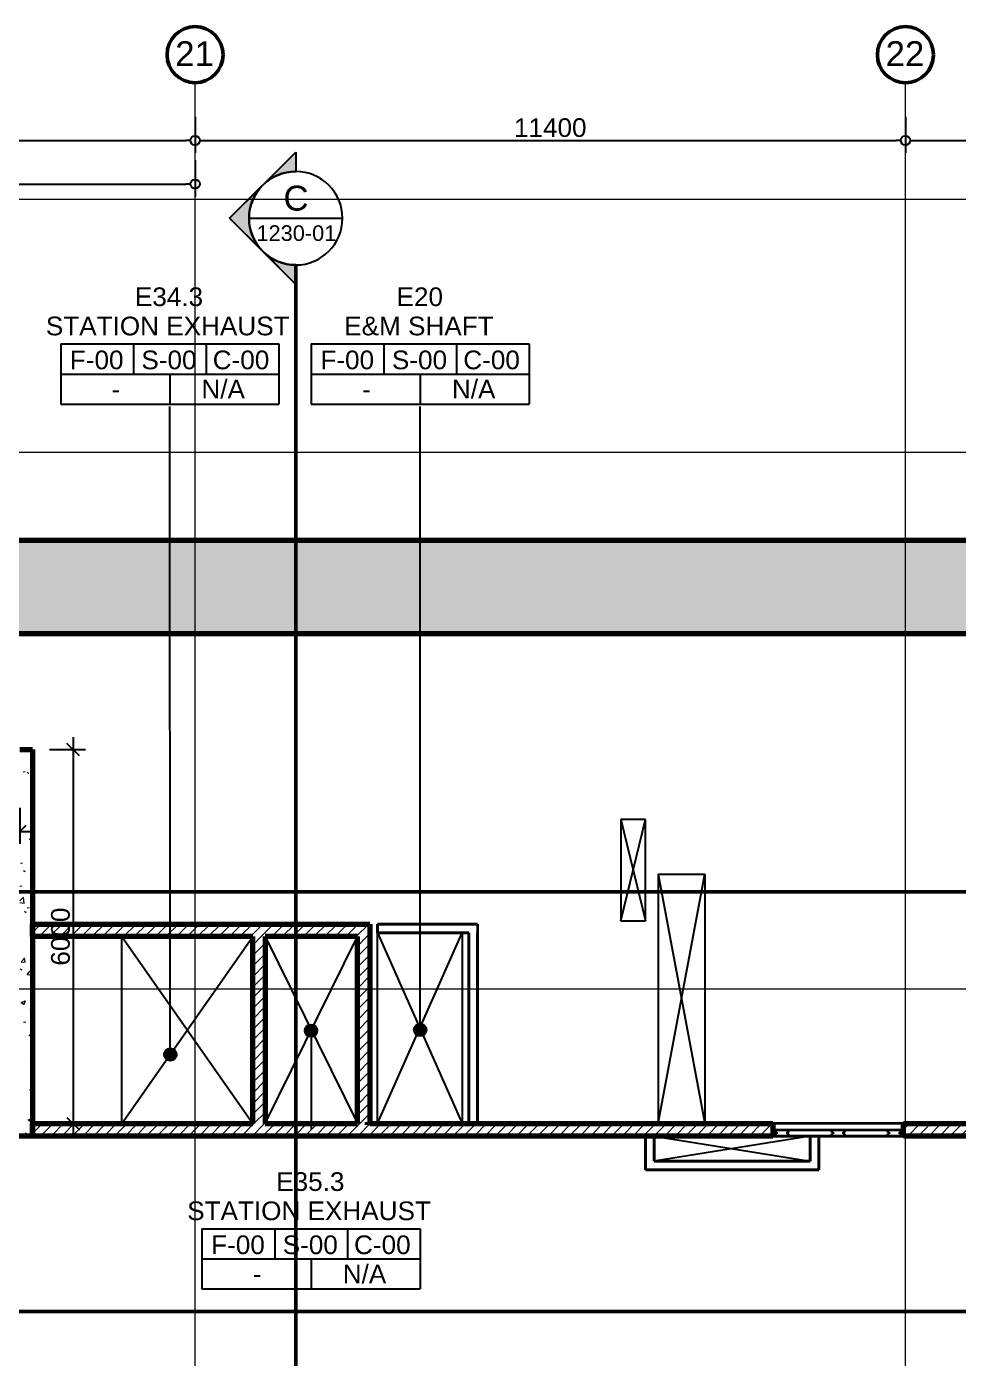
# Model space of a CAD drawing. Header units: millimetres. Extents: x -727772 to -647265, y -21627 to 19019.
# Drawn here: x -690385 to -675432, y -2347 to 19019 of the extents above; entities that cross this region are included whole.
import ezdxf

# ---------------------------------------------------------------- set-up
doc = ezdxf.new("R2010")
doc.units = ezdxf.units.MM
doc.linetypes.add('DPA_Grid _ Level 100', pattern=[10, 5.5, -1.6, 1.3, -1.6])
for name, color, linetype, lineweight in [('_ _ A-DETL-OPENING', 1, 'Continuous', 25), ('A-ANNO-DIMS', 1, 'Continuous', 9), ('A-DOOR', 3, 'Continuous', 70), ('A-DOOR-E', 2, 'Continuous', 25), ('A-DOOR-FRAM', 3, 'Continuous', 25), ('A-ROOM-IDEN', 3, 'Continuous', 25), ('A-ROOM-LINE', 3, 'Continuous', 25), ('A-WALL', 5, 'Continuous', 35), ('A-WALL-PATT', 1, 'Continuous', 35), ('G-ANNO-SECL', 3, 'Continuous', 9), ('S-GRID', 251, 'Continuous', 9), ('S-GRID-IDEN', 3, 'Continuous', 50), ('WALL-E', 2, 'Continuous', 35)]:
    doc.layers.add(name, color=color, linetype=linetype, lineweight=lineweight)
doc.styles.add('Arial', font='arial.ttf', dxfattribs={"height": 400})
doc.styles.add('Arial_1', font='arial.ttf', dxfattribs={"height": 250})
doc.styles.add('Arial_2', font='arial.ttf', dxfattribs={"height": 300})
doc.dimstyles.new('DPA-DIM-3_0_C-C', dxfattribs={"dimscale": 304.8, "dimtxt": 306.07782, "dimasz": 0.492126, "dimexe": 0.656168, "dimexo": 0.0625, "dimgap": 0.164042, "dimtad": 1, "dimdec": 0, "dimzin": 0, "dimdsep": 46, "dimtxsty": 'Arial_2', "dimblk1": 'DOTBLANK', "dimblk2": 'DOTBLANK', "dimsah": 1, "dimcen": 0.09, "dimdle": 0.656168, "dimadec": 8, "dimazin": 0, "dimtfac": 1, "dimtdec": 4, "dimtix": 1, "dimtmove": 0, "dimatfit": 3, "dimfxl": 1.312336, "dimfxlon": 1, "dimtvp": 1, "dimtolj": 1, "dimtzin": 0, "dimarcsym": 2})
doc.dimstyles.new('DPA-DIM-3_0_T-T', dxfattribs={"dimscale": 304.8, "dimtxt": 306.07782, "dimasz": 0.656168, "dimexe": 0.656168, "dimexo": 0.0625, "dimgap": 0.164042, "dimtad": 1, "dimdec": 0, "dimzin": 0, "dimdsep": 46, "dimtxsty": 'Arial_2', "dimblk1": 'OBLIQUE', "dimblk2": 'OBLIQUE', "dimsah": 1, "dimcen": 0.09, "dimdle": 0.656168, "dimadec": 8, "dimazin": 0, "dimtfac": 1, "dimtdec": 4, "dimtix": 1, "dimtmove": 0, "dimatfit": 3, "dimfxl": 1.312336, "dimfxlon": 1, "dimtvp": 1, "dimtolj": 1, "dimtzin": 0, "dimarcsym": 2})
pattern_1 = [(50, (0, 0), (728.7365, -63.7558), [76.2, -838.2]), (355, (0, 0), (-140.9716, 764.2276), [60.96, -670.56]), (100.451, (60.7, -5.3), (587.77, 700.46675), [64.76, -712.36]), (46.184, (0, 203.2), (1084.3162, -168.171), [114.3, -1257.3]), (96.636, (90.4, 189.2), (949.6099, 989.7098), [97.14, -1068.54]), (351.184, (0, 203.2), (949.6206, 989.7012), [91.44, -1005.84]), (21, (101.6, 152.4), (606.45787, -409.06057), [76.2, -838.2]), (326, (101.6, 152.4), (247.20834, 736.7529), [60.96, -670.56]), (71.451, (152.14, 118.3), (853.66825, 327.6855), [64.76, -712.36]), (37.5, (0, 0), (12.35469, 338.22012), [33.528, -628.904, 33.528, -647.192, -673.1]), (37.5, (0, 0), (12.35469, 338.22012), [-1343.152, 33.528, -639.572]), (7.5, (0, 0), (267.27887, 400.72213), [33.528, -354.584, 33.528, -613.664, -256.54]), (7.5, (0, 0), (267.27887, 400.72213), [-1035.304, 33.528, -223.012]), (327.5, (-226.57, 0), (542.36333, -22.91534), [33.528, -220.472, 33.528, -758.952, -1051.56]), (327.5, (-226.57, 0), (542.36333, -22.91534), [-1046.48, 33.528, -1018.032]), (317.5, (-328.17, 0), (592.51696, 101.7071), [33.528, -296.672, 33.528, -492.76, -746.76]), (317.5, (-328.17, 0), (592.51696, 101.7071), [-856.488, 33.528, -713.232])]
pattern_2 = [(45, (0, 0), (-84.852814, 84.852814), [])]

# ---------------------------------------------------------------- blocks, each defined once
blk = doc.blocks.new('DPA_AC-BW - A30_2100 x 2500 mm-6632386-4263-01 ENLARGED UPPER PLATFORM LEVEL - REFLECTED CEILING PLAN - SHEET 4')
at = {"layer": 'A-DOOR', "lineweight": 35}
for p, q in [((-1000, 0), (-800, 0)), ((-1000, -35), (-1000, 0)), ((-800, 0), (-800, -35)), ((-800, -35), (-800, 0)), ((-800, 0), (-100, 0)), ((-100, 0), (100, 0)), ((-100, -35), (-100, 0)), ((-100, 0), (-100, -35)), ((100, 0), (100, -35)), ((100, -35), (100, 0)), ((100, 0), (800, 0)), ((800, 0), (1000, 0)), ((800, -35), (800, 0)), ((800, 0), (800, -35)), ((1000, 0), (1000, -35)), ((-985, -35), (-1000, -35)), ((-1000, -100), (-1000, -65)), ((-1000, -65), (-985, -65)), ((-800, -100), (-1000, -100)), ((-985, -65), (-985, -35)), ((-800, -35), (-815, -35)), ((-815, -35), (-815, -65)), ((-815, -65), (-815, -35)), ((-815, -35), (-800, -35)), ((-815, -65), (-800, -65)), ((-800, -65), (-815, -65)), ((-800, -65), (-800, -100)), ((-800, -100), (-800, -65)), ((-100, -100), (-800, -100)), ((-85, -35), (-100, -35)), ((-100, -35), (-85, -35)), ((-100, -100), (-100, -65)), ((-100, -65), (-85, -65)), ((-85, -65), (-100, -65)), ((-100, -65), (-100, -100)), ((100, -100), (-100, -100)), ((-85, -65), (-85, -35)), ((-85, -35), (-85, -65)), ((100, -35), (85, -35)), ((85, -35), (85, -65)), ((85, -35), (100, -35)), ((85, -65), (85, -35)), ((85, -65), (100, -65)), ((100, -65), (85, -65)), ((100, -65), (100, -100)), ((100, -100), (100, -65)), ((800, -100), (100, -100)), ((815, -35), (800, -35)), ((800, -35), (815, -35)), ((800, -100), (800, -65)), ((800, -65), (815, -65)), ((815, -65), (800, -65)), ((800, -65), (800, -100)), ((1000, -100), (800, -100)), ((815, -65), (815, -35)), ((815, -35), (815, -65)), ((1000, -35), (985, -35)), ((985, -35), (985, -65)), ((985, -65), (1000, -65)), ((1000, -65), (1000, -100))]:
    blk.add_line(p, q, dxfattribs=at)
at = {"layer": 'A-DOOR-E'}
for p, q in [((-800, 0), (-1000, 0)), ((-1000, 0), (-1000, -35)), ((-800, -35), (-800, 0)), ((-800, -35), (-800, 0)), ((-800, 0), (-100, 0)), ((-800, 0), (-100, 0)), ((-800, -35), (-800, 0)), ((-800, -35), (-800, 0)), ((-800, 0), (-100, 0)), ((-100, 0), (-800, 0)), ((-800, 0), (-800, -35)), ((-800, -35), (-800, 0)), ((-800, 0), (-100, 0)), ((-100, 0), (-800, 0)), ((-800, 0), (-800, -35)), ((-100, 0), (-800, 0)), ((-800, 0), (-800, -35)), ((100, 0), (-100, 0)), ((-100, 0), (-100, -35)), ((-100, 0), (-100, -35)), ((-100, 0), (-100, -35)), ((-100, 0), (-100, -35)), ((-100, -35), (-100, 0)), ((-100, 0), (-100, -35)), ((-100, -35), (-100, 0)), ((-100, -35), (-100, 0)), ((100, -35), (100, 0)), ((100, -35), (100, 0)), ((100, 0), (800, 0)), ((100, 0), (800, 0)), ((100, -35), (100, 0)), ((100, -35), (100, 0)), ((100, 0), (800, 0)), ((800, 0), (100, 0)), ((100, 0), (100, -35)), ((100, -35), (100, 0)), ((100, 0), (800, 0)), ((800, 0), (100, 0)), ((100, 0), (100, -35)), ((800, 0), (100, 0)), ((100, 0), (100, -35)), ((1000, 0), (800, 0)), ((800, 0), (800, -35)), ((800, 0), (800, -35)), ((800, 0), (800, -35)), ((800, 0), (800, -35)), ((800, -35), (800, 0)), ((800, 0), (800, -35)), ((800, -35), (800, 0)), ((800, -35), (800, 0)), ((1000, -35), (1000, 0)), ((-1000, -35), (-985, -35)), ((-985, -65), (-1000, -65)), ((-1000, -65), (-1000, -100)), ((-1000, -100), (-800, -100)), ((-985, -35), (-985, -65)), ((-815, -65), (-815, -35)), ((-815, -35), (-800, -35)), ((-815, -65), (-815, -35)), ((-815, -35), (-800, -35)), ((-815, -35), (-800, -35)), ((-815, -65), (-815, -35)), ((-815, -65), (-815, -35)), ((-815, -35), (-800, -35)), ((-800, -35), (-815, -35)), ((-815, -35), (-815, -65)), ((-815, -65), (-815, -35)), ((-815, -35), (-800, -35)), ((-800, -35), (-815, -35)), ((-815, -35), (-815, -65)), ((-800, -35), (-815, -35)), ((-815, -35), (-815, -65)), ((-800, -65), (-815, -65)), ((-800, -65), (-815, -65)), ((-800, -65), (-815, -65)), ((-800, -65), (-815, -65)), ((-815, -65), (-800, -65)), ((-800, -65), (-815, -65)), ((-815, -65), (-800, -65)), ((-815, -65), (-800, -65)), ((-800, -100), (-800, -65)), ((-800, -100), (-800, -65)), ((-800, -100), (-800, -65)), ((-800, -100), (-800, -65)), ((-800, -65), (-800, -100)), ((-800, -100), (-800, -65)), ((-800, -65), (-800, -100)), ((-800, -65), (-800, -100)), ((-100, -100), (-800, -100)), ((-100, -100), (-800, -100)), ((-100, -100), (-800, -100)), ((-800, -100), (-100, -100)), ((-100, -100), (-800, -100)), ((-800, -100), (-100, -100)), ((-800, -100), (-100, -100)), ((-100, -35), (-85, -35)), ((-100, -35), (-85, -35)), ((-100, -35), (-85, -35)), ((-100, -35), (-85, -35)), ((-85, -35), (-100, -35)), ((-100, -35), (-85, -35)), ((-85, -35), (-100, -35)), ((-85, -35), (-100, -35)), ((-85, -65), (-100, -65)), ((-100, -65), (-100, -100)), ((-85, -65), (-100, -65)), ((-100, -65), (-100, -100)), ((-100, -65), (-100, -100)), ((-85, -65), (-100, -65)), ((-85, -65), (-100, -65)), ((-100, -65), (-100, -100)), ((-100, -100), (-100, -65)), ((-100, -65), (-85, -65)), ((-85, -65), (-100, -65)), ((-100, -65), (-100, -100)), ((-100, -100), (-100, -65)), ((-100, -65), (-85, -65)), ((-100, -100), (-100, -65)), ((-100, -65), (-85, -65)), ((-100, -100), (100, -100)), ((-85, -35), (-85, -65)), ((-85, -35), (-85, -65)), ((-85, -35), (-85, -65)), ((-85, -35), (-85, -65)), ((-85, -65), (-85, -35)), ((-85, -35), (-85, -65)), ((-85, -65), (-85, -35)), ((-85, -65), (-85, -35)), ((85, -65), (85, -35)), ((85, -35), (100, -35)), ((85, -65), (85, -35)), ((85, -35), (100, -35)), ((85, -35), (100, -35)), ((85, -65), (85, -35)), ((85, -65), (85, -35)), ((85, -35), (100, -35)), ((100, -35), (85, -35)), ((85, -35), (85, -65)), ((85, -65), (85, -35)), ((85, -35), (100, -35)), ((100, -35), (85, -35)), ((85, -35), (85, -65)), ((100, -35), (85, -35)), ((85, -35), (85, -65)), ((100, -65), (85, -65)), ((100, -65), (85, -65)), ((100, -65), (85, -65)), ((100, -65), (85, -65)), ((85, -65), (100, -65)), ((100, -65), (85, -65)), ((85, -65), (100, -65)), ((85, -65), (100, -65)), ((100, -100), (100, -65)), ((100, -100), (100, -65)), ((100, -100), (100, -65)), ((100, -100), (100, -65)), ((100, -65), (100, -100)), ((100, -100), (100, -65)), ((100, -65), (100, -100)), ((100, -65), (100, -100)), ((800, -100), (100, -100)), ((800, -100), (100, -100)), ((800, -100), (100, -100)), ((100, -100), (800, -100)), ((800, -100), (100, -100)), ((100, -100), (800, -100)), ((100, -100), (800, -100)), ((800, -35), (815, -35)), ((800, -35), (815, -35)), ((800, -35), (815, -35)), ((800, -35), (815, -35)), ((815, -35), (800, -35)), ((800, -35), (815, -35)), ((815, -35), (800, -35)), ((815, -35), (800, -35)), ((815, -65), (800, -65)), ((800, -65), (800, -100)), ((815, -65), (800, -65)), ((800, -65), (800, -100)), ((800, -65), (800, -100)), ((815, -65), (800, -65)), ((815, -65), (800, -65)), ((800, -65), (800, -100)), ((800, -100), (800, -65)), ((800, -65), (815, -65)), ((815, -65), (800, -65)), ((800, -65), (800, -100)), ((800, -100), (800, -65)), ((800, -65), (815, -65)), ((800, -100), (800, -65)), ((800, -65), (815, -65)), ((800, -100), (1000, -100)), ((815, -35), (815, -65)), ((815, -35), (815, -65)), ((815, -35), (815, -65)), ((815, -35), (815, -65)), ((815, -65), (815, -35)), ((815, -35), (815, -65)), ((815, -65), (815, -35)), ((815, -65), (815, -35)), ((985, -65), (985, -35)), ((985, -35), (1000, -35)), ((1000, -65), (985, -65)), ((1000, -100), (1000, -65))]:
    blk.add_line(p, q, dxfattribs=at)
at = {"layer": 'A-DOOR-FRAM'}
for p, q in [((1000, 0), (1050, 0)), ((1000, -35), (1000, 0)), ((1050, 0), (1050, -100)), ((-1050, 0), (-1050, -100)), ((-1000, 0), (-1050, 0)), ((-1050, -100), (-1000, -100)), ((-1000, -35), (-1000, 0)), ((-985, -35), (-1000, -35)), ((-1000, -65), (-985, -65)), ((-1000, -100), (-1000, -65)), ((-985, -65), (-985, -35)), ((985, -65), (985, -35)), ((985, -35), (1000, -35)), ((1000, -65), (985, -65)), ((1000, -100), (1000, -65)), ((1050, -100), (1000, -100))]:
    blk.add_line(p, q, dxfattribs=at)
blk = doc.blocks.new('Section - Section Head-531884-4263-01 ENLARGED UPPER PLATFORM LEVEL - REFLECTED CEILING PLAN - SHEET 4')
at = {"layer": 'G-ANNO-SECL'}
h = blk.add_hatch(color=256, dxfattribs=at)
edge = h.paths.add_edge_path()
edge.add_line((-12.8, 5.3), (-7.5, 10.61))
edge.add_line((-7.5, 10.61), (-2.2, 5.3))
edge.add_arc((-7.5, 0), 7.5, 45, 135)
h = blk.add_hatch(color=256, dxfattribs=at)
edge = h.paths.add_edge_path()
edge.add_arc((-7.5, 0), 7.5, 0, 45)
edge.add_line((-2.2, 5.3), (3.11, 0))
edge.add_line((3.11, 0), (0, 0))
edge = h.paths.add_edge_path()
edge.add_line((-15, 0), (-18.11, 0))
edge.add_line((-18.11, 0), (-12.8, 5.3))
edge.add_arc((-7.5, 0), 7.5, 135, 180)
at = {"layer": 'G-ANNO-SECL', "lineweight": 25}
for p, q in [((-7.5, 10.61), (-18.11, 0)), ((-7.5, 10.61), (-12.8, 5.3)), ((3.11, 0), (-7.5, 10.61)), ((-2.2, 5.3), (-7.5, 10.61)), ((-12.8, 5.3), (-18.11, 0)), ((3.11, 0), (-2.2, 5.3)), ((-18.11, 0), (-15, 0)), ((-18.11, 0), (-15, 0)), ((0, 0), (3.11, 0)), ((0, 0), (3.11, 0))]:
    blk.add_line(p, q, dxfattribs=at)
blk.add_circle((-7.5, 0), 7.5, dxfattribs=at)
for start, end in [(45, 135), (135, 180), (0, 45)]:
    blk.add_arc((-7.5, 0), 7.5, start, end, dxfattribs=at)
blk = doc.blocks.new('DPA_Room Tag Box - Standard-4486259-4263-01 ENLARGED UPPER PLATFORM LEVEL - REFLECTED CEILING PLAN - SHEET 4')
at = {"layer": 'A-ROOM-LINE'}
for p, q in [((-17.5, -2.94), (-17.5, -12.6)), ((-17.5, -2.94), (17.5, -2.94)), ((-5.83, -2.94), (-5.83, -7.77)), ((5.83, -2.94), (5.83, -7.77)), ((17.5, -2.94), (17.5, -12.6)), ((-17.5, -7.77), (17.5, -7.77)), ((0, -7.77), (0, -12.6)), ((-17.5, -12.6), (17.5, -12.6))]:
    blk.add_line(p, q, dxfattribs=at)
blk = doc.blocks.new('Grid - 100 Scale-2291345-4263-01 ENLARGED UPPER PLATFORM LEVEL - REFLECTED CEILING PLAN - SHEET 4')
at = {"layer": 'S-GRID-IDEN'}
blk.add_circle((0, 0), 4.5, dxfattribs=at)
blk = doc.blocks.new('_DotBlank')
at = {"color": 0, "linetype": 'ByBlock', "lineweight": -2}
blk.add_line((-0.5, 0), (-1, 0), dxfattribs=at)
blk.add_circle((0, 0), 0.5, dxfattribs=at)
blk = doc.blocks.new('*D792')
at = {"layer": 'A-ANNO-DIMS', "color": 0, "lineweight": -2, "transparency": 16777216}
for p, q in [((-46760, 6795), (-46760, 6215)), ((-35360, 6795), (-35360, 6215)), ((-46610, 6415), (-35510, 6415))]:
    blk.add_line(p, q, dxfattribs=at)
at = {"layer": 'Defpoints', "color": 0, "transparency": 16777216}
for p in [(-46760, 6815), (-35360, 6815), (-35360, 6415)]:
    blk.add_point(p, dxfattribs=at)
at = {"layer": 'A-ANNO-DIMS', "color": 0, "lineweight": -2, "transparency": 16777216, "xscale": 150, "yscale": 150, "zscale": 150, "rotation": 180}
blk.add_blockref('_DotBlank', (-46760, 6415), dxfattribs=at)
at = {"layer": 'A-ANNO-DIMS', "color": 0, "lineweight": -2, "transparency": 16777216, "xscale": 150, "yscale": 150, "zscale": 150}
blk.add_blockref('_DotBlank', (-35360, 6415), dxfattribs=at)
at = {"layer": 'A-ANNO-DIMS', "color": 0, "transparency": 16777216, "insert": (-41060, 6618), "char_height": 300, "width": 1384.41, "attachment_point": 5, "style": 'Arial_2'}
blk.add_mtext('\\A1;11400', dxfattribs=at)
blk = doc.blocks.new('*D793')
at = {"layer": 'A-ANNO-DIMS', "color": 0, "lineweight": -2, "transparency": 16777216}
for p, q in [((-35360, 6795), (-35360, 6215)), ((-23960, 6795), (-23960, 6215)), ((-35210, 6415), (-24110, 6415))]:
    blk.add_line(p, q, dxfattribs=at)
at = {"layer": 'Defpoints', "color": 0, "transparency": 16777216}
for p in [(-35360, 6815), (-23960, 6815), (-23960, 6415)]:
    blk.add_point(p, dxfattribs=at)
at = {"layer": 'A-ANNO-DIMS', "color": 0, "lineweight": -2, "transparency": 16777216, "xscale": 150, "yscale": 150, "zscale": 150, "rotation": 180}
blk.add_blockref('_DotBlank', (-35360, 6415), dxfattribs=at)
at = {"layer": 'A-ANNO-DIMS', "color": 0, "lineweight": -2, "transparency": 16777216, "xscale": 150, "yscale": 150, "zscale": 150}
blk.add_blockref('_DotBlank', (-23960, 6415), dxfattribs=at)
at = {"layer": 'A-ANNO-DIMS', "color": 0, "transparency": 16777216, "insert": (-29660, 6618), "char_height": 300, "width": 1384.41, "attachment_point": 5, "style": 'Arial_2'}
blk.add_mtext('\\A1;11400', dxfattribs=at)
blk = doc.blocks.new('*D794')
at = {"layer": 'A-ANNO-DIMS', "color": 0, "lineweight": -2, "transparency": 16777216}
for p, q in [((-23960, 6795), (-23960, 6215)), ((-12560, 6795), (-12560, 6215)), ((-23810, 6415), (-12710, 6415))]:
    blk.add_line(p, q, dxfattribs=at)
at = {"layer": 'Defpoints', "color": 0, "transparency": 16777216}
for p in [(-23960, 6815), (-12560, 6815), (-12560, 6415)]:
    blk.add_point(p, dxfattribs=at)
at = {"layer": 'A-ANNO-DIMS', "color": 0, "lineweight": -2, "transparency": 16777216, "xscale": 150, "yscale": 150, "zscale": 150, "rotation": 180}
blk.add_blockref('_DotBlank', (-23960, 6415), dxfattribs=at)
at = {"layer": 'A-ANNO-DIMS', "color": 0, "lineweight": -2, "transparency": 16777216, "xscale": 150, "yscale": 150, "zscale": 150}
blk.add_blockref('_DotBlank', (-12560, 6415), dxfattribs=at)
at = {"layer": 'A-ANNO-DIMS', "color": 0, "transparency": 16777216, "insert": (-18260, 6618), "char_height": 300, "width": 1384.41, "attachment_point": 5, "style": 'Arial_2'}
blk.add_mtext('\\A1;11400', dxfattribs=at)
blk = doc.blocks.new('_Oblique')
at = {"color": 0, "linetype": 'ByBlock', "lineweight": -2}
blk.add_line((-0.5, -0.5), (0.5, 0.5), dxfattribs=at)
blk = doc.blocks.new('*D806')
at = {"layer": 'A-ANNO-DIMS', "color": 0, "lineweight": -2, "transparency": 16777216}
for p, q in [((-41570, -4292), (-41570, -4873)), ((-38170, -4292), (-38170, -4873)), ((-41770, -4673), (-37970, -4673))]:
    blk.add_line(p, q, dxfattribs=at)
at = {"layer": 'Defpoints', "color": 0, "transparency": 16777216}
for p in [(-41570, -4273), (-38170, -4273), (-38170, -4673)]:
    blk.add_point(p, dxfattribs=at)
at = {"layer": 'A-ANNO-DIMS', "color": 0, "lineweight": -2, "transparency": 16777216, "xscale": 200, "yscale": 200, "zscale": 200, "rotation": 180}
blk.add_blockref('_Oblique', (-41570, -4673), dxfattribs=at)
at = {"layer": 'A-ANNO-DIMS', "color": 0, "lineweight": -2, "transparency": 16777216, "xscale": 200, "yscale": 200, "zscale": 200}
blk.add_blockref('_Oblique', (-38170, -4673), dxfattribs=at)
at = {"layer": 'A-ANNO-DIMS', "color": 0, "transparency": 16777216, "insert": (-39870, -4470), "char_height": 300, "width": 1107.53, "attachment_point": 5, "style": 'Arial_2'}
blk.add_mtext('\\A1;3400', dxfattribs=at)
blk = doc.blocks.new('*D812')
at = {"layer": 'A-ANNO-DIMS', "color": 0, "lineweight": -2, "transparency": 16777216}
for p, q in [((-37316, -3160), (-37316, -9560)), ((-37697, -3360), (-37116, -3360)), ((-37697, -9360), (-37116, -9360))]:
    blk.add_line(p, q, dxfattribs=at)
at = {"layer": 'Defpoints', "color": 0, "transparency": 16777216}
for p in [(-37716, -3360), (-37716, -9360), (-37316, -9360)]:
    blk.add_point(p, dxfattribs=at)
at = {"layer": 'A-ANNO-DIMS', "color": 0, "lineweight": -2, "transparency": 16777216, "xscale": 200, "yscale": 200, "zscale": 200}
for p, rotation in [((-37316, -3360), 90), ((-37316, -9360), 270)]:
    blk.add_blockref('_Oblique', p, dxfattribs=dict(at, rotation=rotation))
at = {"layer": 'A-ANNO-DIMS', "color": 0, "transparency": 16777216, "insert": (-37519, -6360), "char_height": 300, "width": 1107.53, "attachment_point": 5, "rotation": 90, "style": 'Arial_2'}
blk.add_mtext('\\A1;6000', dxfattribs=at)
blk = doc.blocks.new('*D836')
at = {"layer": 'A-ANNO-DIMS', "color": 0, "lineweight": -2, "transparency": 16777216}
for p, q in [((-45095, 6096), (-45095, 5515)), ((-35360, 6096), (-35360, 5515)), ((-44945, 5715), (-35510, 5715))]:
    blk.add_line(p, q, dxfattribs=at)
at = {"layer": 'Defpoints', "color": 0, "transparency": 16777216}
for p in [(-45095, 6115), (-35360, 6115), (-35360, 5715)]:
    blk.add_point(p, dxfattribs=at)
at = {"layer": 'A-ANNO-DIMS', "color": 0, "lineweight": -2, "transparency": 16777216, "xscale": 150, "yscale": 150, "zscale": 150, "rotation": 180}
blk.add_blockref('_DotBlank', (-45095, 5715), dxfattribs=at)
at = {"layer": 'A-ANNO-DIMS', "color": 0, "lineweight": -2, "transparency": 16777216, "xscale": 150, "yscale": 150, "zscale": 150}
blk.add_blockref('_DotBlank', (-35360, 5715), dxfattribs=at)
at = {"layer": 'A-ANNO-DIMS', "color": 0, "transparency": 16777216, "insert": (-40227, 5918), "char_height": 300, "width": 1107.53, "attachment_point": 5, "style": 'Arial_2'}
blk.add_mtext('\\A1;9735', dxfattribs=at)
blk = doc.blocks.new('*U789')
at = {"layer": '_ _ A-DETL-OPENING'}
for p, q in [((-28530, -4480), (-28530, -6105)), ((-28130, -4480), (-28530, -4480)), ((-28530, -4480), (-28130, -6105)), ((-28530, -6105), (-28130, -4480)), ((-28130, -6105), (-28130, -4480)), ((-27930, -5360), (-27930, -9360)), ((-27930, -5360), (-27180, -5360)), ((-27930, -9360), (-27180, -5360)), ((-27930, -5360), (-27180, -9360)), ((-27180, -5360), (-27180, -9360)), ((-28530, -6105), (-28130, -6105)), ((-36535, -9360.4), (-34435, -6360.4)), ((-36535, -6360.4), (-34435, -9360.4)), ((-36535, -9360.4), (-36535, -6360.4)), ((-36535, -6360.4), (-34435, -6360.4)), ((-34435, -6360.4), (-34435, -9360.4)), ((-34235, -9360), (-34235, -6360)), ((-34235, -6360), (-32755, -6360)), ((-34235, -9360), (-32755, -6360)), ((-34235, -6360.4), (-32755, -9360)), ((-32755, -6360), (-32755, -9360)), ((-32435, -9360), (-32435, -6300)), ((-32435, -6300), (-31075, -6300)), ((-32435, -6300), (-31075, -9360)), ((-32434.8, -9360), (-31075, -6300)), ((-31075, -6300), (-31075, -9360)), ((-34435, -9360.4), (-36535, -9360.4)), ((-32755, -9360), (-34235, -9360)), ((-31075, -9360), (-32435, -9360)), ((-25490, -9560), (-27990, -9960)), ((-27990, -9560), (-25490, -9960))]:
    blk.add_line(p, q, dxfattribs=at)
at = {"layer": 'S-GRID', "linetype": 'DPA_Grid _ Level 100'}
for p, q in [((-35360, -32405.8), (-35360, 7340)), ((-23960, -32405.8), (-23960, 7340)), ((-74549.9, 5473), (141.9, 5473)), ((-74549.9, 1415), (141.9, 1415)), ((-74549.9, -7200), (141.9, -7200))]:
    blk.add_line(p, q, dxfattribs=at)
at = {"layer": 'S-GRID-IDEN', "xscale": 99.99999999999993, "yscale": 99.99999999999993, "zscale": 99.99999999999993}
for p in [(-35360, 7790), (-23960, 7790)]:
    blk.add_blockref('Grid - 100 Scale-2291345-4263-01 ENLARGED UPPER PLATFORM LEVEL - REFLECTED CEILING PLAN - SHEET 4', p, dxfattribs=at)
at = {"layer": 'S-GRID-IDEN', "lineweight": 9, "char_height": 400, "width": 753.586, "attachment_point": 1, "style": 'Arial'}
for s, insert in [('21', (-35678.8, 8005.9)), ('22', (-24278.8, 8005.9))]:
    blk.add_mtext(s, dxfattribs=dict(at, insert=insert))
at = {"layer": 'A-ANNO-DIMS'}
for base, p1, p2, dimstyle, override, picture, middle in [((-35360, 6414.5), (-46760, 6814.5), (-35360, 6814.5), 'DPA-DIM-3_0_C-C', {"dimpost": '<>', "dimfxl": 11400}, '*D792', (-41060, 6617.7)), ((-23960, 6414.5), (-35360, 6814.5), (-23960, 6814.5), 'DPA-DIM-3_0_C-C', {"dimpost": '<>', "dimfxl": 11400}, '*D793', (-29660, 6617.7)), ((-12560, 6414.5), (-23960, 6814.5), (-12560, 6814.5), 'DPA-DIM-3_0_C-C', {"dimpost": '<>', "dimfxl": 11400}, '*D794', (-18260, 6617.7)), ((-35360, 5714.8), (-45095, 6114.8), (-35360, 6114.8), 'DPA-DIM-3_0_C-C', {"dimpost": '<>', "dimfxl": 9735}, '*D836', (-40227.5, 5918.1)), ((-38170, -4672.9), (-41570, -4272.9), (-38170, -4272.9), 'DPA-DIM-3_0_T-T', {"dimpost": '<>', "dimfxl": 3400}, '*D806', (-39870, -4469.6))]:
    dim = blk.add_linear_dim(base=base, p1=p1, p2=p2, dimstyle=dimstyle, override=override, dxfattribs=at)
    dim.commit()
    dim.dimension.update_dxf_attribs({"geometry": picture, "text_midpoint": middle})
dim = blk.add_linear_dim(base=(-37316.2, -9360), p1=(-37716.2, -3360), p2=(-37716.2, -9360), angle=90, dimstyle='DPA-DIM-3_0_T-T', override={"dimpost": '<>', "dimfxl": 6000.000256}, dxfattribs=at)
dim.commit()
dim.dimension.update_dxf_attribs({"geometry": '*D812', "text_midpoint": (-37519.4, -6360)})

msp = doc.modelspace()

# ---------------------------------------------------------------- hatches: boundary and pattern name
at = {"layer": 'A-ROOM-IDEN'}
h = msp.add_hatch(color=256, dxfattribs=at)
edge = h.paths.add_edge_path()
edge.add_arc((-685821, 2911), 100, 0, 360)
h = msp.add_hatch(color=256, dxfattribs=at)
edge = h.paths.add_edge_path()
edge.add_arc((-684069, 2922), 100, 0, 360)
h = msp.add_hatch(color=256, dxfattribs=at)
edge = h.paths.add_edge_path()
edge.add_arc((-688080, 2528), 100, 0, 360)
at = {"layer": 'A-WALL-PATT', "lineweight": 9}
h = msp.add_hatch(dxfattribs=at)
h.set_pattern_fill('FP_1', color=256, style=0, pattern_type=2)
h.set_pattern_definition(pattern_1)
h.paths.add_polyline_path([(-715552, 9279), (-653822, 9279), (-653822, 10779), (-722166, 10779), (-722166, 9279), (-715752, 9279)])
h = msp.add_hatch(dxfattribs=at)
h.set_pattern_fill('FP_1', color=256, style=0, pattern_type=2)
h.set_pattern_definition(pattern_1)
h.paths.add_polyline_path([(-690492, 1419), (-690292, 1419), (-690292, 7419), (-690492, 7419), (-690492, 3753)])
h = msp.add_hatch(dxfattribs=at)
h.set_pattern_fill('FP_2', color=256, style=0, pattern_type=2)
h.set_pattern_definition(pattern_2)
h.paths.add_polyline_path([(-684877, 4419), (-684877, 4619), (-690292, 4619), (-690292, 4419), (-685077, 4419)])
h = msp.add_hatch(dxfattribs=at)
h.set_pattern_fill('FP_2', color=256, style=0, pattern_type=2)
h.set_pattern_definition(pattern_2)
h.paths.add_polyline_path([(-686557, 1419), (-686557, 4419), (-686757, 4419), (-686757, 1419)])
h = msp.add_hatch(dxfattribs=at)
h.set_pattern_fill('FP_2', color=256, style=0, pattern_type=2)
h.set_pattern_definition(pattern_2)
h.paths.add_polyline_path([(-684877, 1419), (-684877, 4419), (-685077, 4419), (-685077, 1419)])
h = msp.add_hatch(dxfattribs=at)
h.set_pattern_fill('FP_1', color=256, style=0, pattern_type=2)
h.set_pattern_definition(pattern_1)
h.paths.add_polyline_path([(-690292, 1219), (-690292, 1419), (-693892, 1419), (-693892, 1219)])
h = msp.add_hatch(dxfattribs=at)
h.set_pattern_fill('FP_2', color=256, style=0, pattern_type=2)
h.set_pattern_definition(pattern_2)
h.paths.add_polyline_path([(-674162, 1219), (-674162, 1419), (-676312, 1419), (-676312, 1219), (-676247, 1219)])
h.paths.add_polyline_path([(-678434, 1219), (-678412, 1219), (-678412, 1419), (-690292, 1419), (-690292, 1219), (-687180, 1219)])

# ---------------------------------------------------------------- linework, layer by layer
at = {"color": 8}
msp.add_lwpolyline([(-722166, -20033), (-652322, -20033), (-652322, 10779), (-722166, 10779)], close=True, dxfattribs=at)
at = {"layer": 'A-ROOM-IDEN'}
for p, q in [((-688080, 2528), (-688089, 12922)), ((-684069, 2922), (-684069, 12922)), ((-685821, 2911), (-685821, 1326))]:
    msp.add_line(p, q, dxfattribs=at)
for centre in [(-685821, 2911), (-684069, 2922), (-688080, 2528)]:
    msp.add_circle(centre, 100, dxfattribs=at)
at = {"layer": 'A-WALL', "color": 7, "lineweight": 70}
for p, q in [((-722166, 10779), (-653822, 10779)), ((-653822, 9279), (-715552, 9279)), ((-690492, 7419), (-690292, 7419)), ((-690292, 7419), (-690292, 1419)), ((-690292, 4419), (-690292, 4619)), ((-690292, 4619), (-684877, 4619)), ((-684877, 4619), (-684877, 4419)), ((-686757, 4419), (-690292, 4419)), ((-686757, 1419), (-686757, 4419)), ((-685077, 4419), (-686557, 4419)), ((-686557, 4419), (-686557, 1419)), ((-685077, 1419), (-685077, 4419)), ((-684877, 4419), (-684877, 1419)), ((-690292, 1319), (-690292, 1419)), ((-690292, 1419), (-686757, 1419)), ((-690292, 1419), (-690292, 1219)), ((-690292, 1219), (-690292, 1319)), ((-686557, 1419), (-685077, 1419)), ((-684877, 1419), (-678412, 1419)), ((-678412, 1419), (-678412, 1319)), ((-678412, 1319), (-678412, 1219)), ((-676312, 1319), (-676312, 1419)), ((-676312, 1419), (-674162, 1419)), ((-676312, 1219), (-676312, 1319)), ((-690292, 1219), (-693892, 1219)), ((-678412, 1219), (-690292, 1219)), ((-674162, 1219), (-676312, 1219))]:
    msp.add_line(p, q, dxfattribs=at)
at = {"layer": 'G-ANNO-SECL', "lineweight": 25}
msp.add_line((-686816, 15945), (-685316, 15945), dxfattribs=at)
at = {"layer": 'G-ANNO-SECL', "linetype": 'DPA_Grid _ Level 100', "lineweight": 50}
for p, q in [((-686066, 15195), (-686066, -20778)), ((-722776, 5140), (-670136, 5140)), ((-722768, -1598), (-650200, -1598))]:
    msp.add_line(p, q, dxfattribs=at)
at = {"layer": 'WALL-E'}
for p, q in [((-722166, 10779), (-652322, 10779)), ((-652322, 10779), (-722166, 10779)), ((-722166, 9279), (-653822, 9279)), ((-653822, 9279), (-722166, 9279)), ((-686757, 4619), (-688987, 4619)), ((-688987, 4619), (-686757, 4619)), ((-684957, 4619), (-686557, 4619)), ((-686557, 4619), (-684957, 4619)), ((-684757, 4619), (-683147, 4619)), ((-683147, 4619), (-684757, 4619)), ((-684757, 4479), (-684757, 4619)), ((-684757, 4619), (-684757, 4479)), ((-683147, 4619), (-683147, 4479)), ((-683147, 4619), (-683147, 4479)), ((-684757, 4479), (-683287, 4479)), ((-683287, 4479), (-684757, 4479)), ((-683287, 1419), (-683287, 4479)), ((-683287, 4479), (-683287, 1419)), ((-683147, 1419), (-683147, 4479)), ((-683147, 4479), (-683147, 1419)), ((-684957, 1419), (-684757, 1419)), ((-683147, 1419), (-684957, 1419)), ((-684757, 1419), (-683147, 1419)), ((-683147, 1419), (-683287, 1419)), ((-683287, 1419), (-683147, 1419)), ((-678412, 1219), (-678412, 1419)), ((-676312, 1419), (-678412, 1419)), ((-676312, 1219), (-676312, 1419)), ((-689187, 1219), (-692992, 1219)), ((-692992, 1219), (-689187, 1219)), ((-686757, 1219), (-688987, 1219)), ((-688987, 1219), (-686757, 1219)), ((-684957, 1219), (-686557, 1219)), ((-686557, 1219), (-684957, 1219)), ((-684957, 1219), (-683147, 1219)), ((-683347, 1219), (-684957, 1219)), ((-683147, 1219), (-683347, 1219)), ((-680452, 679), (-680452, 1219)), ((-680452, 1219), (-680452, 679)), ((-680452, 1219), (-680312, 1219)), ((-680452, 1219), (-680312, 1219)), ((-680312, 819), (-680312, 1219)), ((-680312, 1219), (-680312, 819)), ((-678412, 1219), (-676312, 1219)), ((-677812, 1219), (-677812, 819)), ((-677812, 819), (-677812, 1219)), ((-677812, 1219), (-677672, 1219)), ((-677672, 1219), (-677812, 1219)), ((-677672, 1219), (-677672, 819)), ((-677672, 819), (-677672, 1219)), ((-680312, 679), (-680452, 679)), ((-680452, 679), (-680312, 679)), ((-677812, 819), (-680312, 819)), ((-680312, 819), (-677812, 819)), ((-677672, 679), (-680312, 679)), ((-680312, 679), (-677672, 679)), ((-677672, 819), (-677672, 679)), ((-677672, 679), (-677672, 819))]:
    msp.add_line(p, q, dxfattribs=at)

# ---------------------------------------------------------------- block references
msp.add_blockref('*U789', (-652322, 10779))
at = {"layer": 'A-DOOR-E'}
msp.add_blockref('DPA_AC-BW - A30_2100 x 2500 mm-6632386-4263-01 ENLARGED UPPER PLATFORM LEVEL - REFLECTED CEILING PLAN - SHEET 4', (-677362, 1319), dxfattribs=at)
at = {"layer": 'A-ROOM-IDEN', "xscale": 99.99999999999993, "yscale": 99.99999999999993, "zscale": 99.99999999999993}
for p in [(-688089, 14222), (-684069, 14222), (-685821, 26)]:
    msp.add_blockref('DPA_Room Tag Box - Standard-4486259-4263-01 ENLARGED UPPER PLATFORM LEVEL - REFLECTED CEILING PLAN - SHEET 4', p, dxfattribs=at)
at = {"layer": 'G-ANNO-SECL', "lineweight": 25, "extrusion": (0, 0, -1), "xscale": 99.99999999999993, "yscale": 99.99999999999993, "zscale": 99.99999999999993, "rotation": 270.0000000000003}
msp.add_blockref('Section - Section Head-531884-4263-01 ENLARGED UPPER PLATFORM LEVEL - REFLECTED CEILING PLAN - SHEET 4', (686066, 15195), dxfattribs=at)

# ---------------------------------------------------------------- texts
at = {"layer": 'A-ROOM-IDEN', "lineweight": 9, "char_height": 300, "attachment_point": 1, "style": 'Arial_2'}
for s, insert, width in [('E34.3', (-688648, 14835), 1354.85), ('E20', (-684449, 14835), 921.94), ('STATION EXHAUST', (-690077, 14366), 4810.12), ('E&M SHAFT', (-685289, 14366), 2950.21), ('F-00', (-689692, 13822), 1058.23), ('S-00', (-688544, 13822), 1090.29), ('C-00', (-687399, 13822), 1114.35), ('F-00', (-685671, 13822), 1058.23), ('S-00', (-684523, 13822), 1090.29), ('C-00', (-683378, 13822), 1114.35), ('N/A', (-687580, 13353), 857.81), ('N/A', (-683560, 13353), 857.81), ('-', (-689024, 13353), 168.35), ('-', (-685003, 13353), 168.35), ('E35.3', (-686380, 639), 1354.85), ('STATION EXHAUST', (-687809, 170), 4810.12), ('F-00', (-687424, -375), 1058.23), ('S-00', (-686276, -375), 1090.29), ('C-00', (-685131, -375), 1114.35), ('N/A', (-685312, -843), 857.81), ('-', (-686755, -843), 168.35)]:
    msp.add_mtext(s, dxfattribs=dict(at, insert=insert, width=width))
at = {"layer": 'G-ANNO-SECL', "lineweight": 25, "attachment_point": 1}
for s, insert, char_height, width, style in [('C', (-686264, 16467), 400, 489.03, 'Arial'), ('1230-01', (-686697, 15831), 250, 1539.24, 'Arial_1')]:
    msp.add_mtext(s, dxfattribs=dict(at, insert=insert, char_height=char_height, width=width, style=style))

doc.saveas('drawing.dxf')
